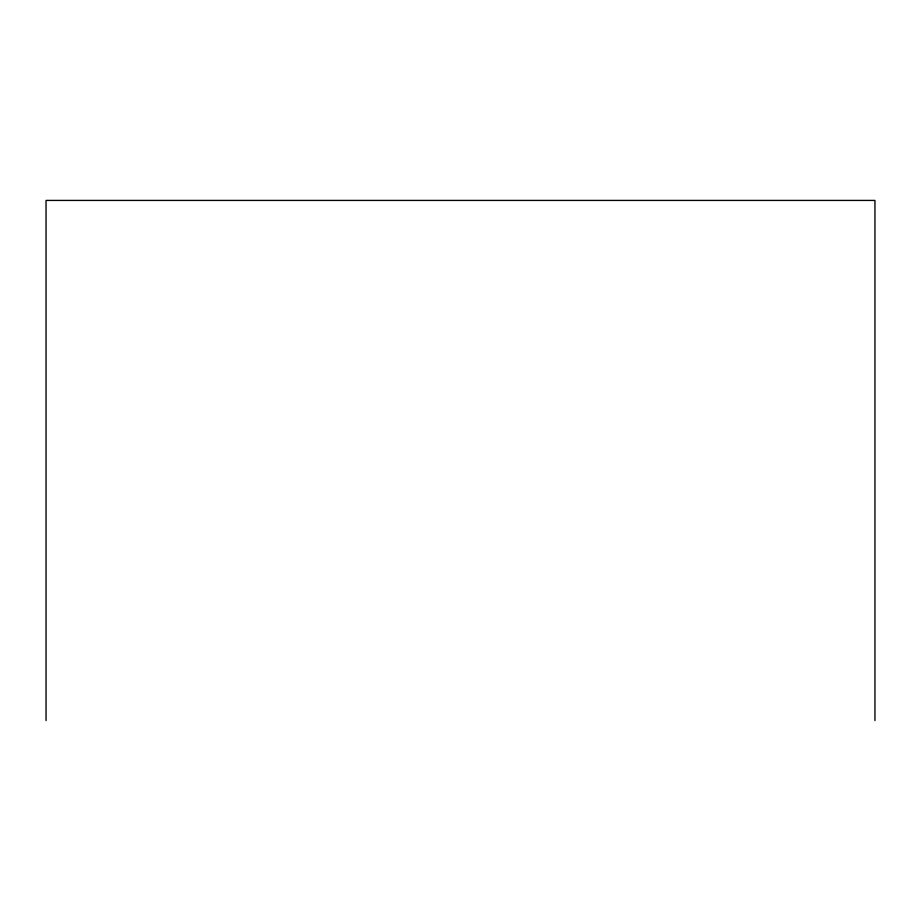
<?xml version="1.0" encoding="UTF-8"?>
<svg xmlns="http://www.w3.org/2000/svg" width="921" height="921" viewBox="0 0 921 921"><rect width="100%" height="100%" fill="white"/><g stroke="black" fill="none" stroke-linecap="round" stroke-linejoin="round"><path stroke-width="1.38" d="M874.95 720.579L874.95 200.421L46.05 200.421L46.05 720.579"/></g></svg>
